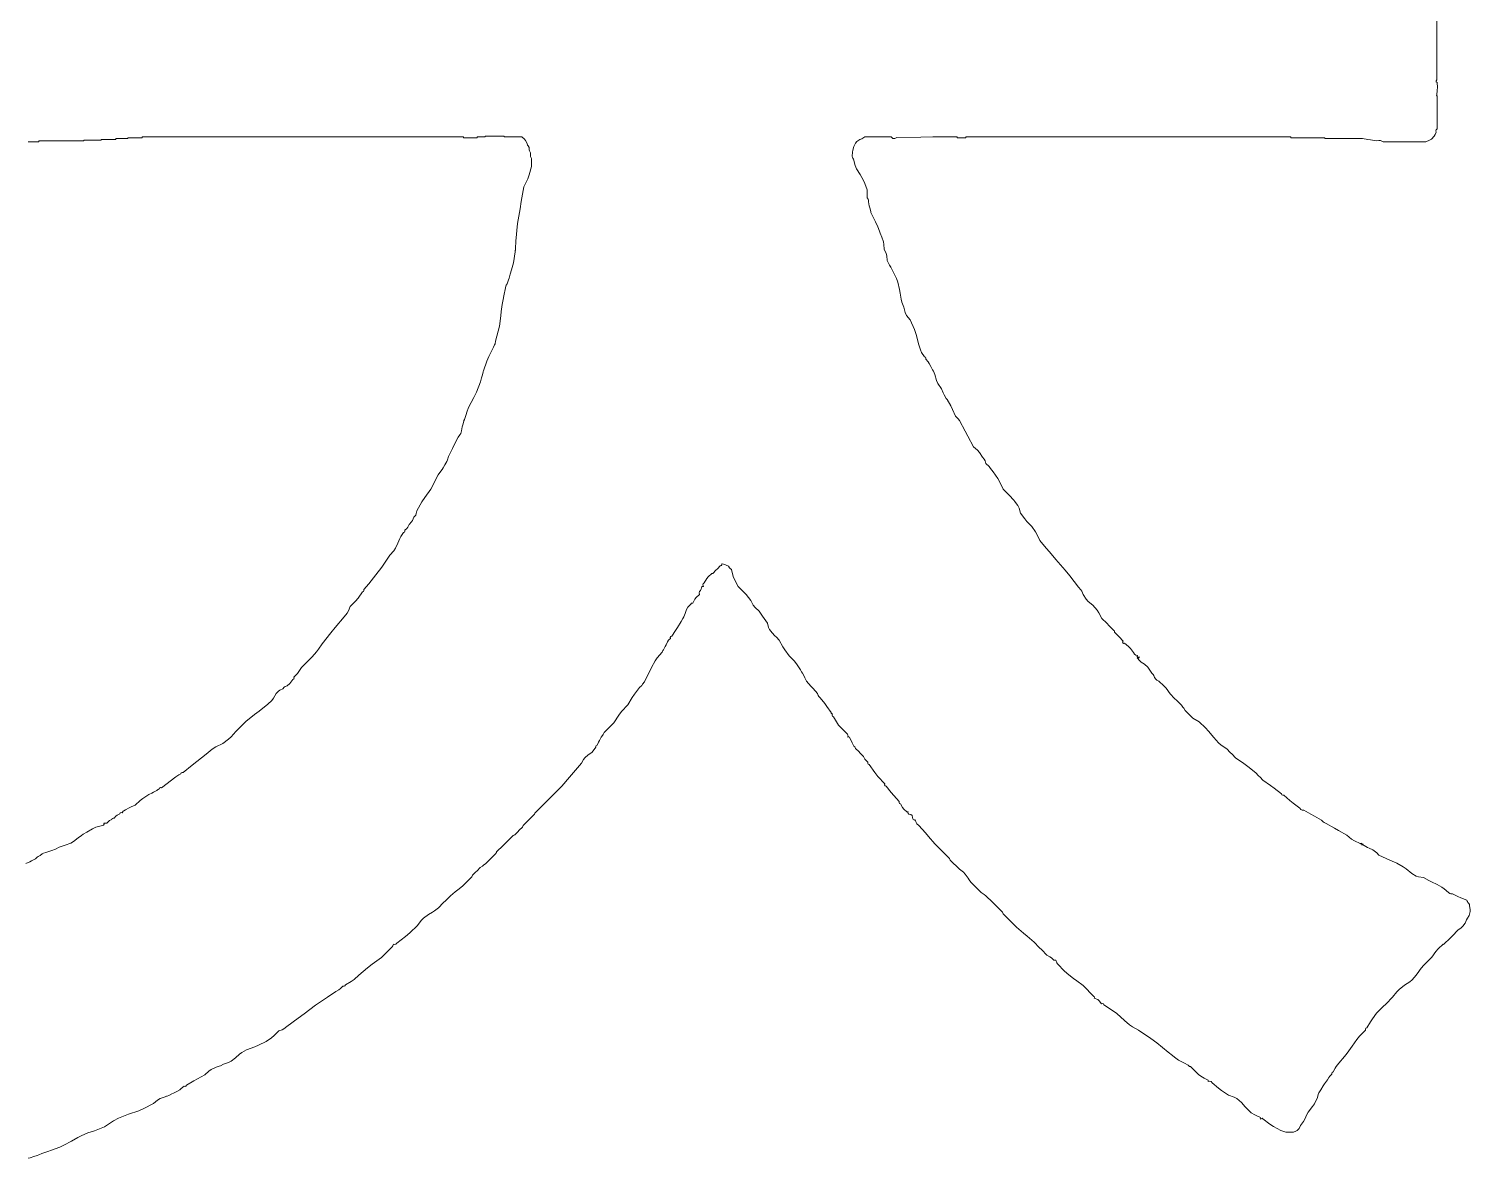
# Model space of a CAD drawing. Extents: x -2876908 to 633791, y -1383861 to 872234.
# Drawn here: x -697309 to -696126, y -210139 to -209212 of the extents above; entities that cross this region are included whole.
import ezdxf
from ezdxf.enums import TextEntityAlignment as Align

# ---------------------------------------------------------------- set-up
doc = ezdxf.new("R2010")
doc.units = 0
doc.header["$LTSCALE"] = 5
doc.header["$MEASUREMENT"] = 0
doc.layers.get('0').update_dxf_attribs({"linetype": 'CONTINUOUS', "lineweight": 25})
doc.layers.add('HFZT', color=5, linetype='CONTINUOUS', lineweight=15)
doc.styles.add('TSSD_NORM', font='tssdeng.shx', dxfattribs={"width": 0.7, "bigfont": 'hztxt.shx'})

# ---------------------------------------------------------------- blocks, each defined once
blk = doc.blocks.new('z')
for points in [[(300126.54, 23472.31), (300127.39, 23472.42), (300128.84, 23472.95), (300130.14, 23473.4), (300130.79, 23473.66), (300132.04, 23474.23), (300133.58, 23474.74), (300134.35, 23475), (300135.88, 23475.51), (300139.16, 23476.73), (300140.77, 23477.44), (300143.89, 23479.03), (300146.34, 23480.57), (300147.63, 23481.25), (300150.29, 23482.39), (300153.03, 23483.19), (300154.38, 23483.68), (300157.01, 23484.79), (300160.65, 23487.18), (300162.6, 23488.22), (300166.61, 23489.91), (300170.71, 23491.22), (300172.73, 23492.07), (300176.53, 23494.08), (300178.17, 23495.48), (300179.15, 23496.06), (300181.17, 23496.8), (300181.75, 23496.99), (300182.04, 23497.08), (300182.61, 23497.28), (300183.89, 23497.92), (300184.53, 23498.24), (300185.81, 23498.88), (300187.03, 23499.62), (300187.61, 23500.04), (300188.7, 23500.96), (300189.12, 23500.88), (300189.46, 23501.05), (300189.66, 23501.44), (300192.61, 23503.09), (300194.08, 23503.92), (300197.02, 23505.6), (300198.61, 23507.07), (300199.54, 23507.7), (300201.5, 23508.64), (300202.69, 23508.96), (300203.28, 23509.19), (300204.38, 23509.76), (300206.44, 23510.45), (300207.45, 23510.99), (300209.18, 23512.32), (300210.83, 23513.78), (300211.75, 23514.43), (300213.66, 23515.52), (300216.88, 23516.67), (300218.46, 23517.34), (300221.5, 23518.88), (300223.63, 23520.36), (300224.64, 23521.2), (300226.46, 23523.04), (300227.84, 23523.52), (300228.52, 23523.9), (300229.66, 23524.8), (300234.27, 23528.2), (300236.58, 23529.89), (300241.19, 23533.28), (300244.37, 23535.49), (300245.97, 23536.58), (300249.19, 23538.73), (300250.46, 23539.44), (300251.06, 23539.91), (300252.07, 23540.97), (300252.49, 23540.89), (300252.83, 23541.06), (300253.03, 23541.45), (300255.38, 23542.7), (300256.5, 23543.5), (300258.47, 23545.29), (300261.92, 23548.27), (300263.72, 23549.68), (300267.43, 23552.33), (300269.16, 23554.06), (300270.03, 23554.92), (300271.75, 23556.65), (300271.94, 23557.03), (300272.04, 23557.23), (300272.23, 23557.61), (300272.76, 23557.48), (300273.2, 23557.64), (300273.51, 23558.09), (300277, 23560.7), (300278.68, 23562.12), (300281.84, 23565.13), (300283.26, 23567.12), (300284.17, 23568.03), (300286.16, 23569.45), (300287.82, 23570.45), (300288.62, 23570.99), (300290.16, 23572.17), (300292.08, 23574.09), (300293.04, 23575.05), (300294.96, 23576.97), (300296.88, 23578.52), (300297.84, 23579.28), (300299.76, 23580.81), (300301.23, 23582.29), (300301.97, 23583.02), (300303.44, 23584.5), (300303.57, 23584.75), (300303.63, 23584.88), (300303.76, 23585.14), (300304.98, 23586.35), (300305.59, 23586.96), (300306.8, 23588.18), (300307.7, 23588.82), (300308.15, 23589.14), (300309.04, 23589.78), (300310.64, 23591.38), (300311.44, 23592.18), (300313.04, 23593.78), (300313.17, 23594.03), (300313.24, 23594.16), (300313.36, 23594.42), (300315.99, 23597.04), (300317.3, 23598.35), (300319.92, 23600.98), (300320.18, 23601.11), (300320.31, 23601.17), (300320.56, 23601.3), (300321.78, 23602.52), (300322.39, 23603.12), (300323.61, 23604.34), (300323.73, 23604.6), (300323.8, 23604.72), (300323.93, 23604.98), (300325.72, 23606.77), (300326.61, 23607.67), (300328.41, 23609.46), (300328.53, 23609.72), (300328.6, 23609.84), (300328.73, 23610.1), (300332.95, 23614.33), (300335.06, 23616.44), (300339.29, 23620.66), (300342.42, 23624.32), (300343.99, 23626.14), (300347.13, 23629.79), (300348.01, 23631.28), (300348.58, 23631.98), (300349.85, 23633.15), (300351.25, 23634.15), (300351.89, 23634.79), (300352.89, 23636.19), (300352.86, 23636.56), (300353.03, 23636.84), (300353.37, 23636.99), (300354.01, 23638.27), (300354.33, 23638.91), (300354.97, 23640.19), (300355.58, 23640.88), (300355.85, 23641.28), (300356.25, 23642.11), (300357.79, 23643.64), (300358.56, 23644.41), (300360.09, 23645.95), (300362.03, 23649.04), (300363.17, 23650.51), (300365.69, 23653.15), (300367.35, 23656.03), (300368.28, 23657.42), (300370.34, 23660.03), (300371.18, 23660.86), (300371.57, 23661.31), (300372.26, 23662.27), (300373.41, 23664.58), (300373.98, 23665.73), (300375.14, 23668.03), (300376.54, 23670.63), (300377.39, 23671.87), (300379.3, 23674.12), (300379.43, 23674.56), (300379.58, 23674.79), (300379.94, 23675.08), (300380.58, 23676.36), (300380.9, 23677), (300381.54, 23678.28), (300381.87, 23678.87), (300382.11, 23679.15), (300382.66, 23679.56), (300382.59, 23679.98), (300382.76, 23680.32), (300383.14, 23680.52), (300384.7, 23682.81), (300385.46, 23683.96), (300386.98, 23686.28), (300387.62, 23687.56), (300387.94, 23688.2), (300388.58, 23689.48), (300389.08, 23691.18), (300389.58, 23692.04), (300390.82, 23693.32), (300391.01, 23693.61), (300391.28, 23693.72), (300391.62, 23693.64), (300392.42, 23695.19), (300392.95, 23695.92), (300394.18, 23697.16), (300394.09, 23697.82), (300394.22, 23698.26), (300394.66, 23698.76), (300394.96, 23699.36), (300395.06, 23699.7), (300395.14, 23700.36), (300395.4, 23700.36), (300395.53, 23700.36), (300395.78, 23700.36), (300395.57, 23700.91), (300395.68, 23701.39), (300396.1, 23701.8), (300397.11, 23703.43), (300397.74, 23704.19), (300399.14, 23705.48), (300399.34, 23705.43), (300399.5, 23705.48), (300399.62, 23705.64), (300400.77, 23706.79), (300401.35, 23707.37), (300402.5, 23708.52), (300402.7, 23708.7), (300402.89, 23708.74), (300403.14, 23708.68), (300403.04, 23708.93), (300403.1, 23709.16), (300403.3, 23709.32), (300404.37, 23709.06), (300404.89, 23708.86), (300405.86, 23708.36), (300406.17, 23707.75), (300406.42, 23707.46), (300406.98, 23707.08), (300407.7, 23704.27), (300408.26, 23702.88), (300409.7, 23700.36), (300411.79, 23698.21), (300412.79, 23697.09), (300414.67, 23694.76), (300415.68, 23692.82), (300416.39, 23691.9), (300418.03, 23690.44), (300419.29, 23688.46), (300419.96, 23687.5), (300421.39, 23685.64), (300421.75, 23683.99), (300422.13, 23683.15), (300423.15, 23681.8), (300424.3, 23680.64), (300424.88, 23680.07), (300426.03, 23678.92), (300427.43, 23676.3), (300428.24, 23675.04), (300430.03, 23672.68), (300432.01, 23670.6), (300432.92, 23669.47), (300434.51, 23667.07), (300434.72, 23666.51), (300434.9, 23666.23), (300435.31, 23665.79), (300435.95, 23664.51), (300436.27, 23663.87), (300436.91, 23662.59), (300438.63, 23660.6), (300439.49, 23659.61), (300441.23, 23657.63), (300441.5, 23656.84), (300441.75, 23656.45), (300442.35, 23655.87), (300444.18, 23653.64), (300445.04, 23652.49), (300446.67, 23650.11), (300446.75, 23649.76), (300446.96, 23649.54), (300447.31, 23649.47), (300447.16, 23649.03), (300447.27, 23648.64), (300447.63, 23648.35), (300448.41, 23646.97), (300448.82, 23646.3), (300449.71, 23644.99), (300450.99, 23643.71), (300451.63, 23643.07), (300452.91, 23641.79), (300453.28, 23641.35), (300453.43, 23641.07), (300453.55, 23640.51), (300453.43, 23640.44), (300453.37, 23640.33), (300453.39, 23640.19), (300453.72, 23640.31), (300454.05, 23640.18), (300454.19, 23639.87), (300454.83, 23638.59), (300455.15, 23637.95), (300455.79, 23636.67), (300456.16, 23636.38), (300456.31, 23636.15), (300456.43, 23635.71), (300457.72, 23634.43), (300458.35, 23633.79), (300459.64, 23632.51), (300460.12, 23631.48), (300460.51, 23630.98), (300461.4, 23630.27), (300461.32, 23629.84), (300461.49, 23629.5), (300461.88, 23629.31), (300464.14, 23626.06), (300465.4, 23624.51), (300468.12, 23621.62), (300468.04, 23621.2), (300468.22, 23620.86), (300468.6, 23620.66), (300470.6, 23618.14), (300471.66, 23616.92), (300473.88, 23614.58), (300473.81, 23614.16), (300473.98, 23613.82), (300474.36, 23613.62), (300475.2, 23612.21), (300475.73, 23611.55), (300476.92, 23610.42), (300477.11, 23610.42), (300477.21, 23610.42), (300477.4, 23610.42), (300477.35, 23610.02), (300477.44, 23609.76), (300477.72, 23609.46), (300478.49, 23609.38), (300478.98, 23608.93), (300479.16, 23608.18), (300479.25, 23607.64), (300479.47, 23607.32), (300479.96, 23607.06), (300480.03, 23607.19), (300480.14, 23607.24), (300480.28, 23607.22), (300480.63, 23606.21), (300480.95, 23605.71), (300481.72, 23604.98), (300484.28, 23602.03), (300485.56, 23600.56), (300488.12, 23597.62), (300490.43, 23595.31), (300491.58, 23594.16), (300493.88, 23591.86), (300494.01, 23591.6), (300494.08, 23591.47), (300494.2, 23591.22), (300495.68, 23589.74), (300496.41, 23589.01), (300497.88, 23587.54), (300499.49, 23586.35), (300500.22, 23585.62), (300501.4, 23584.02), (300501.8, 23583.28), (300502.03, 23582.92), (300502.53, 23582.25), (300504.13, 23580.65), (300504.93, 23579.85), (300506.53, 23578.25), (300507.29, 23577.74), (300507.68, 23577.49), (300508.45, 23576.97), (300511.07, 23574.35), (300512.38, 23573.04), (300515.01, 23570.41), (300515.14, 23570.16), (300515.2, 23570.03), (300515.33, 23569.77), (300517.44, 23567.66), (300518.5, 23566.6), (300520.61, 23564.49), (300523.43, 23562.06), (300524.83, 23560.84), (300527.65, 23558.41), (300529.7, 23556.36), (300530.72, 23555.34), (300532.77, 23553.29), (300533.96, 23552.61), (300534.52, 23552.18), (300535.49, 23551.21), (300535.81, 23551.21), (300535.97, 23551.21), (300536.29, 23551.21), (300536.74, 23550.24), (300537.04, 23549.78), (300537.73, 23548.97), (300538.95, 23547.75), (300539.56, 23547.14), (300540.77, 23545.93), (300543.35, 23544.02), (300544.63, 23543.06), (300547.18, 23541.13), (300548.9, 23539.4), (300549.77, 23538.53), (300551.5, 23536.8), (300551.67, 23536.61), (300551.72, 23536.42), (300551.66, 23536.16), (300553, 23535.59), (300553.65, 23535.08), (300554.54, 23533.92), (300554.96, 23534), (300555.3, 23533.83), (300555.5, 23533.44), (300558.94, 23531.21), (300560.6, 23529.94), (300563.66, 23527.2), (300565.73, 23525.44), (300566.87, 23524.66), (300569.26, 23523.36), (300574.16, 23520.07), (300576.54, 23518.3), (300581.1, 23514.56), (300582.77, 23513.29), (300583.61, 23512.65), (300585.26, 23511.36), (300586.8, 23510.59), (300587.57, 23510.21), (300589.1, 23509.44), (300589.39, 23509.08), (300589.62, 23508.93), (300590.06, 23508.8), (300591.34, 23507.52), (300591.99, 23506.88), (300593.27, 23505.6), (300594.75, 23504.61), (300595.52, 23504.16), (300597.11, 23503.36), (300597.11, 23503.16), (300597.11, 23503.07), (300597.11, 23502.88), (300597.77, 23502.97), (300598.2, 23502.84), (300598.71, 23502.4), (300601.11, 23500.23), (300602.41, 23499.23), (300605.11, 23497.44), (300607.38, 23496.65), (300608.49, 23496.04), (300610.39, 23494.56), (300611.85, 23492.82), (300612.62, 23491.99), (300614.23, 23490.39), (300615.7, 23489.62), (300616.44, 23489.24), (300617.91, 23488.47), (300617.81, 23488.23), (300617.87, 23488), (300618.07, 23487.83), (300618.22, 23488.13), (300618.62, 23488.21), (300618.87, 23487.99), (300621.61, 23485.93), (300623.06, 23484.99), (300626.07, 23483.35), (300626.84, 23483.1), (300627.22, 23482.97), (300627.99, 23482.71), (300629.21, 23482.71), (300629.82, 23482.71), (300631.03, 23482.71), (300632.03, 23483.09), (300632.52, 23483.4), (300633.27, 23484.15), (300633.89, 23485.29), (300634.25, 23485.84), (300635.03, 23486.87), (300635.8, 23488.41), (300636.19, 23489.18), (300636.95, 23490.71), (300638.66, 23492.85), (300639.41, 23494.03), (300640.64, 23496.48), (300640.92, 23497.76), (300641.19, 23498.41), (300641.92, 23499.52), (300642.88, 23501.2), (300643.43, 23502), (300644.64, 23503.52), (300645.14, 23504.54), (300645.52, 23505.03), (300646.4, 23505.76), (300646.32, 23506.18), (300646.49, 23506.52), (300646.88, 23506.72), (300647.67, 23508.19), (300648.12, 23508.9), (300649.12, 23510.24), (300651.39, 23512.8), (300652.45, 23514.15), (300654.4, 23516.96), (300656.34, 23519.7), (300657.45, 23521), (300659.84, 23523.36), (300659.77, 23523.78), (300659.94, 23524.13), (300660.32, 23524.32), (300661.75, 23526.7), (300662.52, 23527.85), (300664.16, 23530.08), (300666.72, 23532.64), (300668, 23533.92), (300670.56, 23536.48), (300672.24, 23538.62), (300673.23, 23539.61), (300675.36, 23541.29), (300677.44, 23542.59), (300678.41, 23543.42), (300680, 23545.29), (300681.02, 23546.81), (300681.57, 23547.55), (300682.73, 23548.97), (300684.13, 23550.38), (300684.84, 23551.08), (300686.25, 23552.49), (300687.81, 23554.71), (300688.73, 23555.76), (300690.73, 23557.61), (300690.92, 23557.55), (300691.08, 23557.61), (300691.21, 23557.77), (300693.38, 23559.95), (300694.47, 23561.03), (300696.65, 23563.21), (300697.96, 23564.18), (300698.56, 23564.78), (300699.53, 23566.09), (300700.08, 23567.35), (300700.4, 23567.97), (300701.13, 23569.13), (300701.49, 23570.63), (300701.53, 23571.45), (300701.29, 23572.97), (300701.19, 23573.54), (300701.04, 23573.84), (300700.65, 23574.25), (300700.43, 23574.62), (300700.34, 23574.82), (300700.17, 23575.21), (300697.82, 23576.13), (300696.66, 23576.65), (300694.41, 23577.77), (300693.74, 23577.75), (300693.35, 23577.87), (300692.81, 23578.25), (300691.21, 23579.77), (300690.28, 23580.43), (300688.33, 23581.45), (300686.16, 23582.56), (300685.07, 23583.11), (300682.89, 23584.18), (300680.95, 23584.5), (300679.97, 23584.84), (300678.24, 23585.78), (300676.06, 23587.68), (300674.85, 23588.53), (300672.32, 23589.94), (300669.43, 23591.2), (300667.99, 23591.84), (300665.12, 23593.14), (300664.24, 23594.05), (300663.75, 23594.48), (300662.72, 23595.22), (300661.31, 23595.92), (300660.61, 23596.27), (300659.2, 23596.98), (300658.96, 23597.19), (300658.86, 23597.33), (300658.72, 23597.62), (300658.6, 23597.42), (300658.47, 23597.33), (300658.24, 23597.3), (300658.34, 23597.54), (300658.28, 23597.77), (300658.08, 23597.94), (300658.03, 23597.74), (300657.76, 23597.65), (300657.6, 23597.78), (300655.33, 23598.83), (300654.23, 23599.53), (300652.32, 23601.14), (300649.06, 23603.01), (300647.43, 23603.94), (300644.16, 23605.78), (300643.33, 23606.2), (300642.94, 23606.46), (300642.24, 23607.06), (300639.43, 23608.68), (300638.02, 23609.48), (300635.19, 23611.06), (300634.48, 23611.07), (300634.03, 23611.3), (300633.59, 23611.86), (300630.94, 23613.86), (300629.66, 23614.92), (300627.19, 23617.14), (300626.77, 23617.07), (300626.43, 23617.24), (300626.23, 23617.62), (300623.35, 23619.89), (300621.88, 23620.98), (300618.87, 23623.06), (300617.72, 23624.22), (300617.14, 23624.79), (300615.99, 23625.94), (300612.91, 23628.52), (300611.3, 23629.74), (300607.99, 23632.03), (300606.58, 23633.43), (300605.88, 23634.14), (300604.47, 23635.55), (300602.18, 23637.02), (300601.11, 23637.95), (300599.35, 23640.03), (300597.13, 23642.66), (300595.94, 23643.92), (300593.43, 23646.27), (300590.98, 23647.85), (300589.83, 23648.8), (300587.82, 23650.91), (300587.29, 23651.77), (300587, 23652.19), (300586.38, 23652.99), (300584.59, 23654.78), (300583.69, 23655.68), (300581.9, 23657.47), (300580.34, 23659.7), (300579.42, 23660.74), (300577.42, 23662.59), (300576.59, 23662.96), (300576.19, 23663.29), (300575.66, 23664.03), (300575.39, 23664.82), (300575.14, 23665.22), (300574.54, 23665.79), (300573.59, 23667.35), (300572.99, 23668.08), (300571.66, 23669.31), (300570.36, 23670.13), (300569.75, 23670.67), (300568.78, 23671.87), (300569.07, 23671.69), (300569.5, 23671.86), (300569.58, 23672.19), (300569.21, 23672.08), (300568.93, 23672.13), (300568.62, 23672.35), (300568.82, 23672.47), (300568.91, 23672.61), (300568.94, 23672.83), (300568.17, 23672.97), (300567.73, 23673.28), (300567.34, 23673.96), (300566.11, 23675.63), (300565.34, 23676.4), (300563.66, 23677.64), (300563.29, 23677.61), (300563.01, 23677.77), (300562.86, 23678.12), (300563.05, 23678.17), (300563.15, 23678.44), (300563.02, 23678.6), (300561.76, 23680.08), (300561.08, 23680.79), (300559.66, 23682.12), (300559.72, 23682.37), (300559.67, 23682.56), (300559.5, 23682.76), (300557.58, 23684.68), (300556.62, 23685.64), (300554.7, 23687.56), (300553.49, 23689.83), (300552.73, 23690.92), (300551.02, 23692.84), (300549.24, 23694.32), (300548.44, 23695.22), (300547.18, 23697.16), (300546.63, 23698.4), (300546.27, 23698.99), (300545.41, 23700.04), (300541.91, 23704.57), (300540.08, 23706.79), (300536.29, 23711.08), (300533.75, 23714.1), (300532.47, 23715.61), (300529.89, 23718.61), (300528.85, 23720.97), (300528.19, 23722.11), (300526.69, 23724.21), (300524.81, 23726.24), (300523.91, 23727.3), (300522.21, 23729.49), (300521.64, 23731.56), (300521.12, 23732.59), (300519.81, 23734.29), (300519.68, 23734.54), (300519.62, 23734.67), (300519.49, 23734.93), (300517.82, 23736.59), (300516.99, 23737.43), (300515.33, 23739.09), (300513.94, 23741.95), (300513.13, 23743.35), (300511.33, 23745.97), (300510.32, 23747.43), (300509.73, 23748.12), (300508.45, 23749.33), (300508.11, 23750.46), (300507.8, 23751.02), (300507.01, 23751.89), (300505.89, 23753.76), (300505.14, 23754.64), (300503.49, 23756.05), (300501.27, 23760.23), (300500.15, 23762.31), (300497.88, 23766.46), (300497.32, 23767.22), (300496.99, 23767.58), (300496.28, 23768.22), (300495.06, 23770.96), (300494.39, 23772.31), (300492.92, 23774.94), (300492.79, 23775.07), (300492.73, 23775.13), (300492.6, 23775.26), (300491.83, 23776.79), (300491.45, 23777.56), (300490.68, 23779.1), (300489.29, 23781.2), (300488.75, 23782.42), (300488.12, 23784.86), (300487.48, 23786.14), (300487.16, 23786.78), (300486.52, 23788.06), (300485.78, 23789.27), (300485.36, 23789.86), (300484.44, 23790.94), (300484.51, 23791.36), (300484.34, 23791.71), (300483.96, 23791.9), (300482.76, 23793.65), (300482.29, 23794.66), (300481.72, 23796.7), (300480.68, 23800.78), (300479.96, 23802.8), (300478.2, 23806.62), (300476.82, 23808.45), (300476.28, 23809.55), (300475.64, 23811.75), (300475.14, 23812.99), (300474.95, 23813.64), (300474.68, 23814.95), (300474.42, 23816.48), (300474.29, 23817.25), (300474.04, 23818.79), (300473.28, 23821.69), (300472.75, 23823.12), (300471.48, 23825.83), (300470.52, 23827.62), (300470.04, 23828.52), (300469.08, 23830.31), (300468.92, 23832.17), (300468.65, 23833.13), (300467.8, 23834.79), (300467.71, 23836.74), (300467.55, 23837.72), (300467, 23839.59), (300466.28, 23841.23), (300465.96, 23842.06), (300465.4, 23843.75), (300464.37, 23845.8), (300463.86, 23846.83), (300462.84, 23848.87), (300462.65, 23849.23), (300462.59, 23849.44), (300462.52, 23849.83), (300462.13, 23851.37), (300461.94, 23852.14), (300461.56, 23853.67), (300461.65, 23854.34), (300461.52, 23854.78), (300461.08, 23855.28), (300461.08, 23856.56), (300461.08, 23857.2), (300461.08, 23858.48), (300460.21, 23861), (300459.66, 23862.23), (300458.35, 23864.56), (300456.87, 23866.84), (300456.3, 23868.16), (300455.63, 23870.8), (300455.34, 23871.19), (300455.23, 23871.44), (300455.15, 23871.92), (300455.22, 23873.47), (300455.36, 23874.27), (300455.79, 23875.76), (300456.43, 23877.12), (300456.98, 23877.77), (300458.2, 23878.64), (300459.02, 23878.89), (300459.42, 23879.1), (300460.12, 23879.6), (300464.34, 23879.6), (300466.45, 23879.6), (300470.68, 23879.6), (300471.38, 23879.04), (300472.14, 23878.99), (300472.92, 23879.44), (300482.52, 23879.57), (300487.32, 23879.6), (300496.92, 23879.6), (300496.92, 23879.47), (300496.92, 23879.41), (300496.92, 23879.28), (300498.33, 23879.28), (300499.04, 23879.28), (300500.44, 23879.28), (300500.44, 23879.41), (300500.44, 23879.47), (300500.44, 23879.6), (300552.3, 23879.6), (300578.22, 23879.6), (300630.07, 23879.6), (300630.07, 23879.47), (300630.07, 23879.41), (300630.07, 23879.28), (300635.45, 23879.28), (300638.14, 23879.28), (300643.52, 23879.28), (300643.52, 23879.15), (300643.52, 23879.09), (300643.52, 23878.96), (300649.53, 23878.96), (300652.54, 23878.96), (300658.56, 23878.96), (300660.74, 23878.58), (300661.83, 23878.39), (300664, 23878), (300665.14, 23878.23), (300665.82, 23878.15), (300666.88, 23877.68), (300673.67, 23877.68), (300677.06, 23877.68), (300683.85, 23877.68), (300685.36, 23878.25), (300686.1, 23878.75), (300687.21, 23879.92), (300687.53, 23880.56), (300687.69, 23880.88), (300688.01, 23881.52), (300687.81, 23882.01), (300687.92, 23882.47), (300688.33, 23882.8), (300688.33, 23888.05), (300688.33, 23890.68), (300688.33, 23895.92), (300688.18, 23895.94), (300688.09, 23896.12), (300688.17, 23896.24), (300688.42, 23898.28), (300688.45, 23899.32), (300688.33, 23901.37), (300687.98, 23901.55), (300687.9, 23902.04), (300688.17, 23902.33), (300688.29, 23930.62)], [(300126.6, 23877.68), (300128.27, 23877.68), (300129.1, 23877.68), (300130.76, 23877.68), (300130.76, 23877.81), (300130.76, 23877.87), (300130.76, 23878), (300137.93, 23878), (300141.52, 23878), (300148.69, 23878), (300148.69, 23878.13), (300148.69, 23878.19), (300148.69, 23878.32), (300151.5, 23878.32), (300152.91, 23878.32), (300155.73, 23878.32), (300155.73, 23878.45), (300155.73, 23878.51), (300155.73, 23878.64), (300158.03, 23878.64), (300159.18, 23878.64), (300161.49, 23878.64), (300161.49, 23878.77), (300161.49, 23878.83), (300161.49, 23878.96), (300163.41, 23878.96), (300164.37, 23878.96), (300166.29, 23878.96), (300166.29, 23879.09), (300166.29, 23879.15), (300166.29, 23879.28), (300168.59, 23879.28), (300169.75, 23879.28), (300172.05, 23879.28), (300172.05, 23879.41), (300172.05, 23879.47), (300172.05, 23879.6), (300223.26, 23879.6), (300248.87, 23879.6), (300300.08, 23879.6), (300300.08, 23879.47), (300300.08, 23879.41), (300300.08, 23879.28), (300302.26, 23879.28), (300303.34, 23879.28), (300305.52, 23879.28), (300305.52, 23879.41), (300305.52, 23879.47), (300305.52, 23879.6), (300306.8, 23879.6), (300307.44, 23879.6), (300308.72, 23879.6), (300308.72, 23879.73), (300308.72, 23879.79), (300308.72, 23879.92), (300311.79, 23879.92), (300313.33, 23879.92), (300316.4, 23879.92), (300316.4, 23879.79), (300316.4, 23879.73), (300316.4, 23879.6), (300319.22, 23879.6), (300320.63, 23879.6), (300323.45, 23879.6), (300324.46, 23878.76), (300324.91, 23878.21), (300325.53, 23877.04), (300325.69, 23876.34), (300325.87, 23875.99), (300326.33, 23875.44), (300326.28, 23874.52), (300326.39, 23874.02), (300326.81, 23873.2), (300326.81, 23872.28), (300326.91, 23871.8), (300327.29, 23870.96), (300327.29, 23869.68), (300327.29, 23869.04), (300327.29, 23867.76), (300326.37, 23864.46), (300325.75, 23862.83), (300324.25, 23859.76), (300323.18, 23853.88), (300322.67, 23850.93), (300321.69, 23845.03), (300321.43, 23842.22), (300321.3, 23840.81), (300321.04, 23837.99), (300320.98, 23837.29), (300320.95, 23836.94), (300320.88, 23836.23), (300320.88, 23835.72), (300320.88, 23835.46), (300320.88, 23834.95), (300320.82, 23834.5), (300320.79, 23834.28), (300320.72, 23833.83), (300320.47, 23832.04), (300320.34, 23831.14), (300320.08, 23829.35), (300319.59, 23827.55), (300319.33, 23826.66), (300318.8, 23824.87), (300318.29, 23823.33), (300318.04, 23822.56), (300317.52, 23821.03), (300317.17, 23820.44), (300317.03, 23820.1), (300316.88, 23819.43), (300316.63, 23818.15), (300316.5, 23817.51), (300316.24, 23816.23), (300315.99, 23814.82), (300315.87, 23814.11), (300315.6, 23812.71), (300315.35, 23810.91), (300315.22, 23810.02), (300314.96, 23808.23), (300314.43, 23804.14), (300314.01, 23802.1), (300312.88, 23798.14), (300312.71, 23797.15), (300312.54, 23796.64), (300312.08, 23795.74), (300310.21, 23792.09), (300309.4, 23790.18), (300308.08, 23786.3), (300308.02, 23786.11), (300307.99, 23786.01), (300307.92, 23785.82), (300307.54, 23784.28), (300307.35, 23783.52), (300306.96, 23781.98), (300305.28, 23777.78), (300304.32, 23775.72), (300302.16, 23771.74), (300301.52, 23769.82), (300301.2, 23768.86), (300300.56, 23766.94), (300300.5, 23766.74), (300300.46, 23766.65), (300300.4, 23766.46), (300300.4, 23766.65), (300300.4, 23766.74), (300300.4, 23766.94), (300300.34, 23766.68), (300300.3, 23766.55), (300300.24, 23766.3), (300299.86, 23764.76), (300299.66, 23763.99), (300299.28, 23762.45), (300299.03, 23761.34), (300298.74, 23760.77), (300298, 23759.89), (300296.46, 23756.82), (300295.69, 23755.29), (300294.16, 23752.21), (300293.77, 23750.8), (300293.47, 23750.11), (300292.72, 23748.85), (300292, 23747.57), (300291.58, 23746.95), (300290.64, 23745.81), (300290.47, 23745.38), (300290.33, 23745.17), (300290, 23744.85), (300288.85, 23742.55), (300288.27, 23741.39), (300287.12, 23739.09), (300284.68, 23735.77), (300283.55, 23734.03), (300281.52, 23730.45), (300281.32, 23729.35), (300281.07, 23728.78), (300280.4, 23727.89), (300279.79, 23726.64), (300279.39, 23726.04), (300278.48, 23725.01), (300277.97, 23723.98), (300277.59, 23723.5), (300276.71, 23722.77), (300276.79, 23722.34), (300276.62, 23722), (300276.23, 23721.81), (300275.19, 23720.23), (300274.74, 23719.38), (300273.99, 23717.64), (300273.02, 23715.55), (300272.35, 23714.55), (300270.79, 23712.84), (300268.69, 23709.61), (300267.56, 23708.04), (300265.19, 23705), (300263.34, 23702.58), (300262.38, 23701.39), (300260.39, 23699.08), (300260.46, 23698.66), (300260.29, 23698.32), (300259.91, 23698.12), (300258.11, 23695.67), (300257.1, 23694.51), (300254.95, 23692.36), (300254.22, 23690.58), (300253.72, 23689.72), (300252.55, 23688.2), (300249, 23683.93), (300247.24, 23681.79), (300243.75, 23677.48), (300242.27, 23675.27), (300241.47, 23674.21), (300239.75, 23672.19), (300238.08, 23670.53), (300237.25, 23669.7), (300235.59, 23668.03), (300234.54, 23666.38), (300233.92, 23665.59), (300232.55, 23664.19), (300232.62, 23663.77), (300232.45, 23663.43), (300232.06, 23663.23), (300231.33, 23662.09), (300230.86, 23661.55), (300229.82, 23660.67), (300229.03, 23660.4), (300228.64, 23660.15), (300228.06, 23659.55), (300226.93, 23658.96), (300226.39, 23658.56), (300225.5, 23657.63), (300224.41, 23655.74), (300223.71, 23654.84), (300222.14, 23653.31), (300218.62, 23650.57), (300216.85, 23649.19), (300213.34, 23646.43), (300211.74, 23644.83), (300210.94, 23644.03), (300209.34, 23642.43), (300207.45, 23640.36), (300206.41, 23639.38), (300204.22, 23637.63), (300201.35, 23636.3), (300199.96, 23635.45), (300197.5, 23633.47), (300193.83, 23630.54), (300192.01, 23629.07), (300188.38, 23626.1), (300187.95, 23626.18), (300187.61, 23626.01), (300187.42, 23625.62), (300186.59, 23625.21), (300186.2, 23624.94), (300185.49, 23624.34), (300183.18, 23622.63), (300182.03, 23621.76), (300179.73, 23620.02), (300179.31, 23620.1), (300178.97, 23619.93), (300178.77, 23619.54), (300178.34, 23619.38), (300178.13, 23619.24), (300177.81, 23618.9), (300176.53, 23618.26), (300175.89, 23617.94), (300174.61, 23617.3), (300172.34, 23615.77), (300171.25, 23614.93), (300169.17, 23613.14), (300167.63, 23612.37), (300166.87, 23611.99), (300165.33, 23611.22), (300164.74, 23610.89), (300164.46, 23610.65), (300164.05, 23610.1), (300163.63, 23610.17), (300163.28, 23610), (300163.09, 23609.62), (300162.07, 23609.12), (300161.58, 23608.73), (300160.85, 23607.86), (300160.43, 23607.93), (300160.08, 23607.76), (300159.89, 23607.38), (300159.04, 23606.94), (300158.63, 23606.63), (300157.97, 23605.94), (300157.46, 23605.94), (300157.2, 23605.94), (300156.69, 23605.94), (300156.81, 23605.53), (300156.61, 23605.13), (300156.21, 23604.98), (300153.58, 23604.28), (300152.27, 23603.71), (300149.97, 23602.26), (300148.5, 23601.47), (300147.78, 23601.02), (300146.45, 23600.02), (300144.6, 23598.57), (300143.52, 23597.97), (300141.32, 23597.14), (300139.74, 23596.61), (300138.97, 23596.29), (300137.48, 23595.54), (300135.95, 23595.03), (300135.18, 23594.77), (300133.64, 23594.26), (300132.65, 23593.97), (300132.15, 23593.69), (300131.4, 23592.98), (300130.57, 23592.57), (300130.17, 23592.31), (300129.48, 23591.7), (300127.95, 23590.93), (300127.18, 23590.54), (300125.64, 23589.78)]]:
    blk.add_lwpolyline(points)
blk = doc.blocks.new('施工设计图框')
at = {"layer": 'HFZT', "color": 5, "xscale": 0.004115013172850013, "yscale": 0.004115013172850013, "zscale": 0.004115013172850013}
blk.add_blockref('z', (-1339.9837, -74.635), dxfattribs=at)
at = {"layer": 'HFZT', "color": 2, "style": 'TSSD_NORM', "width": 0.7}
for tag, height, p in [('比例尺', 2.5, (7.2478, 17.5)), ('日期', 2.5, (7.2478, 3.5)), ('图号', 2.5, (-20.4898, 3.5)), ('图名', 4, (-76.2419, 0.75))]:
    blk.add_attdef(tag, text='', height=height, dxfattribs=at).set_placement(p, align=Align.MIDDLE)

msp = doc.modelspace()

# ---------------------------------------------------------------- block references
at = {"xscale": 500, "yscale": 500, "zscale": 500}
msp.add_blockref('施工设计图框', (-644829.8, -221115.649), dxfattribs=at)

doc.saveas('drawing.dxf')
